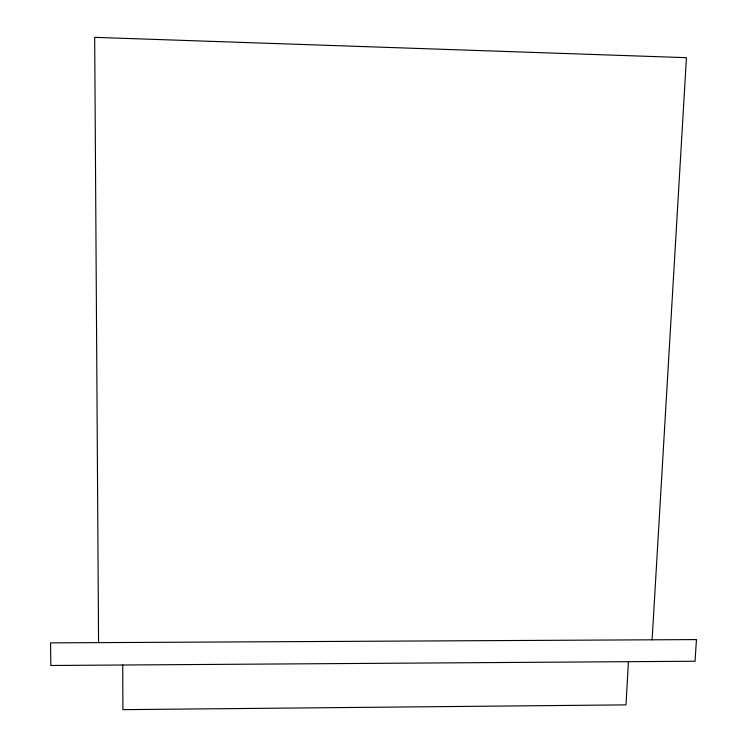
<?xml version="1.0" encoding="UTF-8"?>
<svg xmlns="http://www.w3.org/2000/svg" width="747" height="747" viewBox="0 0 747 747"><rect width="100%" height="100%" fill="white"/><g stroke="black" fill="none" stroke-linecap="round" stroke-linejoin="round"><path stroke-width="1.12" d="M628.432 661.683L625.995 704.879L122.9 709.65L122.741 665.007M652.112 639.806L686.437 57.678L94.673 37.35L98.567 642.635M696.447 639.581L695.055 661.244L50.833 665.484L50.553 642.878L696.447 639.581"/></g></svg>
